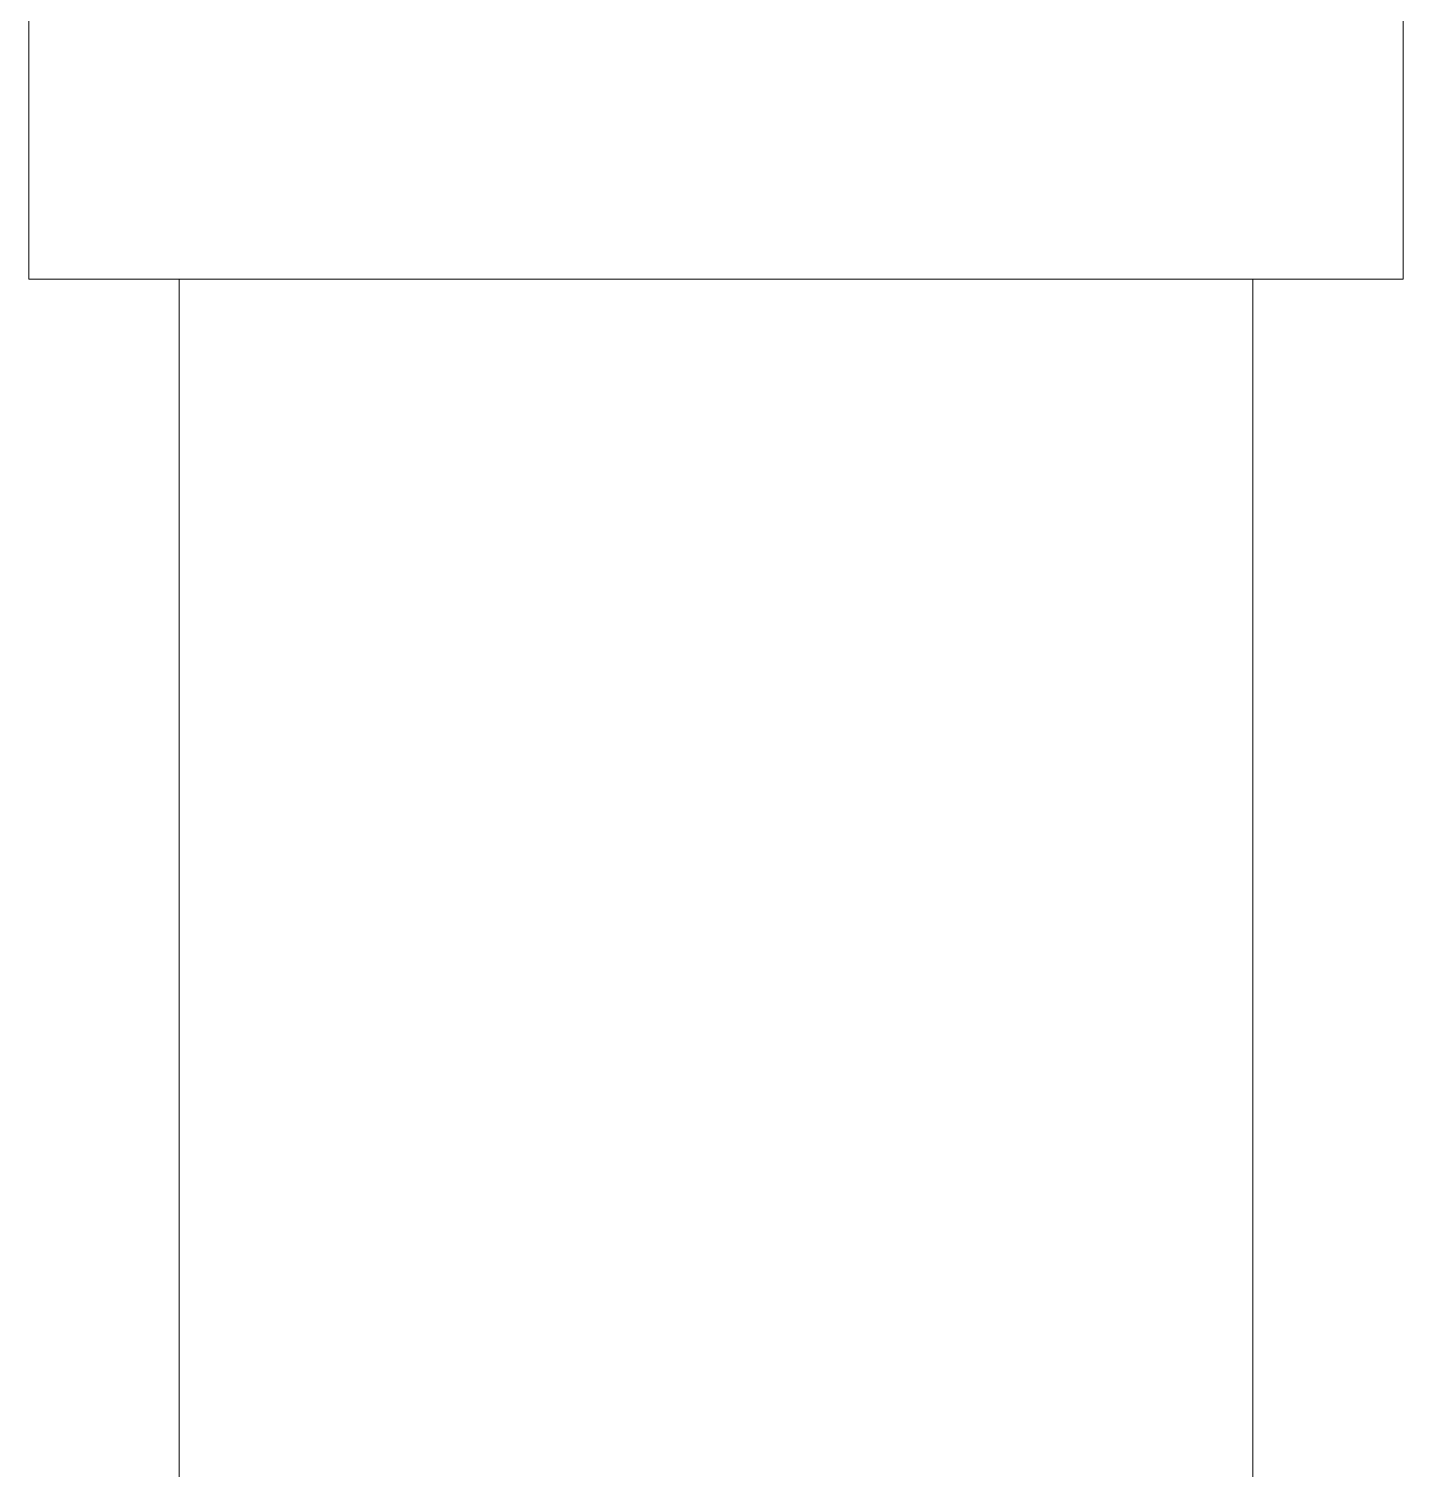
# Model space of a CAD drawing. Header units: millimetres. Extents: x -9622 to 8910, y -3000 to 10688.
# Drawn here: x 3750.49 to 3782.49, y 4590.18 to 4623.72 of the extents above; entities that cross this region are included whole.
import ezdxf

# ---------------------------------------------------------------- set-up
doc = ezdxf.new("R2010")
doc.units = ezdxf.units.MM
doc.layers.add('P-SANR-FIXT', color=6, linetype='Continuous', lineweight=9)

# ---------------------------------------------------------------- blocks, each defined once
blk = doc.blocks.new('Plumbing_Fixtures-Grohe-Allure-Rainshower_Shower_System_Wall_Mounted-12-METRIC - Allure 27 469 000-445960-D-D')
at = {"layer": 'P-SANR-FIXT'}
for p, q in [((3750.492, 4692.892), (3750.492, 4617.892)), ((3782.492, 4617.892), (3782.492, 4692.892)), ((3750.492, 4617.892), (3782.492, 4617.892)), ((3753.992, 4617.892), (3753.992, 4487.892)), ((3778.992, 4487.892), (3778.992, 4617.892))]:
    blk.add_line(p, q, dxfattribs=at)

msp = doc.modelspace()

# ---------------------------------------------------------------- block references
at = {"layer": 'P-SANR-FIXT'}
msp.add_blockref('Plumbing_Fixtures-Grohe-Allure-Rainshower_Shower_System_Wall_Mounted-12-METRIC - Allure 27 469 000-445960-D-D', (0, 0), dxfattribs=at)

doc.saveas('drawing.dxf')
